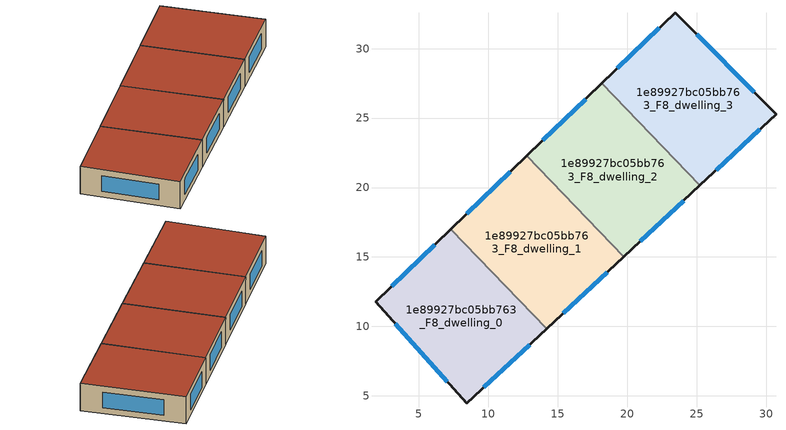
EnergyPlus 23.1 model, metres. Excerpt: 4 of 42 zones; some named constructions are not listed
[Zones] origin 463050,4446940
1e89927bc05bb763_F8_dwelling_0
 floor to 1e89927bc05bb763_F7_dwelling_0 (EU_floor_Construction): 7.29,16.99 14.2,9.83 8.46,4.45 1.88,11.77 z24
 wall outside (EU_wall_Construction): 7.29,16.99 1.88,11.77 8.46,4.45 14.2,9.83 z24:27
 wall to 1e89927bc05bb763_F8_dwelling_1 (EU_wall_Construction): 14.2,9.83 7.29,16.99 z24:27
 window (EU_Window_Construction): 9.69,5.6 12.97,8.68 / 3.29,10.2 7.05,6.02 / 6.13,15.87 3.04,12.89 z24.64:26.36
 roof outside (EU_roof_Construction): 14.2,9.83 7.29,16.99 1.88,11.77 8.46,4.45 z27
1e89927bc05bb763_F8_dwelling_1
 floor to 1e89927bc05bb763_F7_dwelling_1 (EU_floor_Construction): 12.75,22.27 19.75,15.02 14.2,9.83 7.29,16.99 z24
 wall outside (EU_wall_Construction): 14.2,9.83 19.75,15.02 / 12.75,22.27 7.29,16.99 z24:27
 wall to 1e89927bc05bb763_F8_dwelling_2 (EU_wall_Construction): 19.75,15.02 12.75,22.27 z24:27
 window (EU_Window_Construction): 15.39,10.94 18.56,13.91 / 11.58,21.14 8.46,18.12 z24.64:26.36
 roof outside (EU_roof_Construction): 19.75,15.02 12.75,22.27 7.29,16.99 14.2,9.83 z27
1e89927bc05bb763_F8_dwelling_2
 floor to 1e89927bc05bb763_F7_dwelling_2 (EU_floor_Construction): 18.16,27.49 25.24,20.16 19.75,15.02 12.75,22.27 z24
 wall outside (EU_wall_Construction): 19.75,15.02 25.24,20.16 / 18.16,27.49 12.75,22.27 z24:27
 wall to 1e89927bc05bb763_F8_dwelling_3 (EU_wall_Construction): 25.24,20.16 18.16,27.49 z24:27
 window (EU_Window_Construction): 20.93,16.12 24.06,19.06 / 17,26.37 13.91,23.39 z24.64:26.36
 roof outside (EU_roof_Construction): 25.24,20.16 18.16,27.49 12.75,22.27 19.75,15.02 z27
1e89927bc05bb763_F8_dwelling_3
 floor to 1e89927bc05bb763_F7_dwelling_3 (EU_floor_Construction): 23.44,32.59 30.71,25.28 25.24,20.16 18.16,27.49 z24
 wall outside (EU_wall_Construction): 25.24,20.16 30.71,25.28 23.44,32.59 18.16,27.49 z24:27
 window (EU_Window_Construction): 22.31,31.5 19.29,28.58 / 29.16,26.85 25,31.03 / 26.41,21.25 29.54,24.18 z24.64:26.36
 roof outside (EU_roof_Construction): 30.71,25.28 23.44,32.59 18.16,27.49 25.24,20.16 z27
[SCHEDULE:FILE] Column Number=1; Rows to Skip at Top=0; Number of Hours of Data=8760; Column Separator=Comma; Interpolate to Timestep=No; Minutes per Item=60; Adjust Schedule for Daylight Savings=Yes
Name | File
EU_Step8_GainSchedule_1e89927bc05bb763_F3_dwelling_4_f000 | ../../schedules/1e89927bc05bb763/1e89927bc05bb763_F3_dwelling_4_f000_gain.csv
EU_Step8_GainSchedule_1e89927bc05bb763_F4_dwelling_0_f000 | ../../schedules/1e89927bc05bb763/1e89927bc05bb763_F4_dwelling_0_f000_gain.csv
EU_Step8_GainSchedule_1e89927bc05bb763_F4_dwelling_1_f000 | ../../schedules/1e89927bc05bb763/1e89927bc05bb763_F4_dwelling_1_f000_gain.csv
EU_Step8_GainSchedule_1e89927bc05bb763_F4_dwelling_2_f000 | ../../schedules/1e89927bc05bb763/1e89927bc05bb763_F4_dwelling_2_f000_gain.csv
EU_Step8_GainSchedule_1e89927bc05bb763_F4_dwelling_3_f000 | ../../schedules/1e89927bc05bb763/1e89927bc05bb763_F4_dwelling_3_f000_gain.csv
EU_Step8_GainSchedule_1e89927bc05bb763_F4_dwelling_4_f000 | ../../schedules/1e89927bc05bb763/1e89927bc05bb763_F4_dwelling_4_f000_gain.csv
EU_Step8_GainSchedule_1e89927bc05bb763_F5_dwelling_0_f000 | ../../schedules/1e89927bc05bb763/1e89927bc05bb763_F5_dwelling_0_f000_gain.csv
EU_Step8_GainSchedule_1e89927bc05bb763_F5_dwelling_1_f000 | ../../schedules/1e89927bc05bb763/1e89927bc05bb763_F5_dwelling_1_f000_gain.csv
EU_Step8_GainSchedule_1e89927bc05bb763_F5_dwelling_2_f000 | ../../schedules/1e89927bc05bb763/1e89927bc05bb763_F5_dwelling_2_f000_gain.csv
EU_Step8_GainSchedule_1e89927bc05bb763_F5_dwelling_3_f000 | ../../schedules/1e89927bc05bb763/1e89927bc05bb763_F5_dwelling_3_f000_gain.csv
EU_Step8_GainSchedule_1e89927bc05bb763_F5_dwelling_4_f000 | ../../schedules/1e89927bc05bb763/1e89927bc05bb763_F5_dwelling_4_f000_gain.csv
EU_Step8_GainSchedule_1e89927bc05bb763_F6_dwelling_0_f000 | ../../schedules/1e89927bc05bb763/1e89927bc05bb763_F6_dwelling_0_f000_gain.csv
EU_Step8_GainSchedule_1e89927bc05bb763_F6_dwelling_1_f000 | ../../schedules/1e89927bc05bb763/1e89927bc05bb763_F6_dwelling_1_f000_gain.csv
EU_Step8_GainSchedule_1e89927bc05bb763_F6_dwelling_2_f000 | ../../schedules/1e89927bc05bb763/1e89927bc05bb763_F6_dwelling_2_f000_gain.csv
EU_Step8_GainSchedule_1e89927bc05bb763_F6_dwelling_3_f000 | ../../schedules/1e89927bc05bb763/1e89927bc05bb763_F6_dwelling_3_f000_gain.csv
EU_Step8_GainSchedule_1e89927bc05bb763_F7_dwelling_0_f000 | ../../schedules/1e89927bc05bb763/1e89927bc05bb763_F7_dwelling_0_f000_gain.csv
EU_Step8_GainSchedule_1e89927bc05bb763_F7_dwelling_1_f000 | ../../schedules/1e89927bc05bb763/1e89927bc05bb763_F7_dwelling_1_f000_gain.csv
EU_Step8_GainSchedule_1e89927bc05bb763_F7_dwelling_2_f000 | ../../schedules/1e89927bc05bb763/1e89927bc05bb763_F7_dwelling_2_f000_gain.csv
EU_Step8_GainSchedule_1e89927bc05bb763_F7_dwelling_3_f000 | ../../schedules/1e89927bc05bb763/1e89927bc05bb763_F7_dwelling_3_f000_gain.csv
